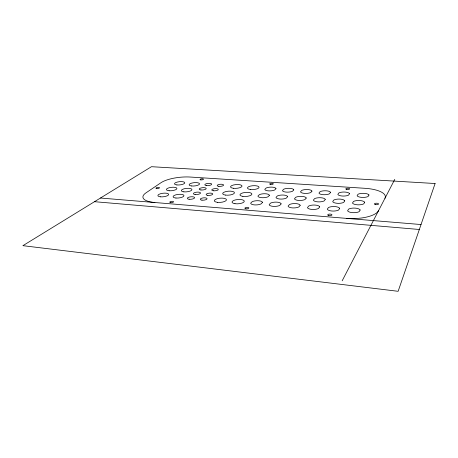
<?xml version="1.0" encoding="UTF-8"?>
<svg xmlns="http://www.w3.org/2000/svg" width="458" height="458" viewBox="0 0 458 458"><rect width="100%" height="100%" fill="white"/><g stroke="black" fill="none" stroke-linecap="round" stroke-linejoin="round"><path stroke-width="0.69" d="M342.178 280.8L394.767 179.37M100.468 198.028L421.034 224.54M94.503 201.692L419.339 229.487M154.901 202.528A23.381 7.66 -6.4 0 1 146.005 192.835L160.964 182.731A22.373 7.065 -5.9 0 1 190.351 177.046L365.009 188.307A25.276 8.691 -0.3 0 1 384.96 198.285M378.526 210.697A26.427 9.561 -0.3 0 1 346.363 218.363M435.1 183.521L398.139 291.305L22.9 245.671L151.472 166.695L435.1 183.521M360.143 210.004L359.186 211.636A6.338 2.307 -0.2 0 1 352.494 212.644A6.338 2.307 -0.2 0 1 347.605 210.732L348.624 209.117A6.338 2.307 -0.2 0 1 355.253 208.132A6.338 2.307 -0.2 0 1 360.143 210.004M364.683 202.293L363.778 203.827A6.166 2.175 -0.2 0 1 357.292 204.795A6.166 2.175 -0.2 0 1 352.494 203.003L353.462 201.48A6.166 2.175 -0.2 0 1 359.891 200.535A6.166 2.175 -0.2 0 1 364.683 202.293M368.965 195.011L368.112 196.465A6 2.05 -0.2 0 1 361.814 197.387A6 2.05 -0.2 0 1 357.12 195.703L358.03 194.266A6 2.05 -0.2 0 1 364.27 193.362A6 2.05 -0.2 0 1 368.965 195.011M339.681 208.424L338.611 210.027A6.235 2.261 -0.9 0 1 331.958 211.018A6.235 2.261 -0.9 0 1 327.304 209.14L328.432 207.56A6.235 2.261 -0.9 0 1 335.021 206.587A6.235 2.261 -0.9 0 1 339.681 208.424M344.742 200.85L343.735 202.356A6.063 2.135 -0.9 0 1 337.283 203.306A6.063 2.135 -0.9 0 1 332.714 201.549L333.779 200.054A6.063 2.135 -0.9 0 1 340.174 199.121A6.063 2.135 -0.9 0 1 344.742 200.85M349.528 193.688L348.578 195.114A5.902 2.015 -0.8 0 1 342.315 196.024A5.902 2.015 -0.8 0 1 337.832 194.369L338.84 192.955A5.902 2.015 -0.8 0 1 345.046 192.068A5.902 2.015 -0.8 0 1 349.528 193.688M319.695 206.884L318.522 208.453A6.137 2.221 -1.6 0 1 311.909 209.432A6.137 2.221 -1.6 0 1 307.473 207.589L308.709 206.037A6.137 2.221 -1.6 0 1 315.259 205.081A6.137 2.221 -1.6 0 1 319.695 206.884M325.266 199.436L324.155 200.919A5.971 2.095 -1.5 0 1 317.738 201.852A5.971 2.095 -1.5 0 1 313.381 200.129L314.549 198.657A5.971 2.095 -1.5 0 1 320.903 197.742A5.971 2.095 -1.5 0 1 325.266 199.436M330.527 192.394L329.479 193.797A5.817 1.981 -1.4 0 1 323.251 194.69A5.817 1.981 -1.4 0 1 318.968 193.07L320.068 191.679A5.817 1.981 -1.4 0 1 326.245 190.803A5.817 1.981 -1.4 0 1 330.527 192.394M300.173 205.379L298.897 206.919A6.051 2.175 -2.3 0 1 292.324 207.886A6.051 2.175 -2.3 0 1 288.111 206.077L289.439 204.549A6.051 2.175 -2.3 0 1 295.948 203.604A6.051 2.175 -2.3 0 1 300.173 205.379M306.219 198.051L305.017 199.511A5.885 2.055 -2.2 0 1 298.639 200.432A5.885 2.055 -2.2 0 1 294.488 198.738L295.742 197.289A5.885 2.055 -2.2 0 1 302.062 196.39A5.885 2.055 -2.2 0 1 306.219 198.051M311.944 191.123L310.805 192.503A5.731 1.941 -2 0 1 304.604 193.391A5.731 1.941 -2 0 1 300.522 191.793L301.713 190.425A5.731 1.941 -2 0 1 307.85 189.56A5.731 1.941 -2 0 1 311.944 191.123M281.098 203.902L279.729 205.419A5.971 2.13 -3 0 1 273.191 206.369A5.971 2.13 -3 0 1 269.184 204.594L270.604 203.094A5.971 2.13 -3 0 1 277.079 202.161A5.971 2.13 -3 0 1 281.098 203.902M287.601 196.7L286.307 198.137A5.811 2.015 -2.8 0 1 279.964 199.047A5.811 2.015 -2.8 0 1 276.008 197.381L277.353 195.955A5.811 2.015 -2.8 0 1 283.639 195.068A5.811 2.015 -2.8 0 1 287.601 196.7M293.761 189.887L292.53 191.244A5.656 1.906 -2.6 0 1 286.37 192.114A5.656 1.906 -2.6 0 1 282.471 190.551L283.748 189.2A5.656 1.906 -2.6 0 1 289.857 188.347A5.656 1.906 -2.6 0 1 293.761 189.887M262.457 202.465L260.991 203.953A5.897 2.084 -3.6 0 1 254.493 204.892A5.897 2.084 -3.6 0 1 250.686 203.152L252.198 201.669A5.897 2.084 -3.6 0 1 258.633 200.753A5.897 2.084 -3.6 0 1 262.457 202.465M269.396 195.377L268.01 196.791A5.736 1.969 -3.4 0 1 261.701 197.69A5.736 1.969 -3.4 0 1 257.94 196.053L259.371 194.65A5.736 1.969 -3.4 0 1 265.623 193.774A5.736 1.969 -3.4 0 1 269.396 195.377M275.968 188.673L274.657 190.007A5.588 1.866 -3.2 0 1 268.525 190.871A5.588 1.866 -3.2 0 1 264.81 189.331L266.167 188.003A5.588 1.866 -3.2 0 1 272.241 187.162A5.588 1.866 -3.2 0 1 275.968 188.673M207.8 195.377A3.338 1.122 -5.1 0 0 212.775 194.003A3.338 1.122 -5.1 0 0 207.772 193.436A3.338 1.122 -5.1 0 0 207.8 195.377M191.679 185.977A5.221 1.66 -5.5 0 0 199.545 183.887A5.221 1.66 -5.5 0 0 191.81 183.074A5.221 1.66 -5.5 0 0 191.679 185.977M183.841 191.845A5.353 1.74 -5.8 0 0 191.948 189.669A5.353 1.74 -5.8 0 0 184.082 188.799A5.353 1.74 -5.8 0 0 183.841 191.845M175.958 198.039A5.49 1.826 -6.1 0 0 183.984 195.595A5.49 1.826 -6.1 0 0 175.637 194.896A5.49 1.826 -6.1 0 0 175.958 198.039M206.552 185.576A3.452 1.111 -5.1 0 0 211.699 184.196A3.452 1.111 -5.1 0 0 206.529 183.652A3.452 1.111 -5.1 0 0 206.552 185.576M200.942 189.967A3.515 1.145 -5.3 0 0 206.214 188.541A3.515 1.145 -5.3 0 0 200.97 187.969A3.515 1.145 -5.3 0 0 200.942 189.967M195.131 194.524A3.584 1.191 -5.5 0 0 200.524 193.047A3.584 1.191 -5.5 0 0 195.211 192.446A3.584 1.191 -5.5 0 0 195.131 194.524M189.102 199.247A3.653 1.231 -5.7 0 0 194.621 197.724A3.653 1.231 -5.7 0 0 189.24 197.089A3.653 1.231 -5.7 0 0 189.102 199.247M218.85 186.337A3.217 1.042 -4.7 0 0 223.607 185.043A3.217 1.042 -4.7 0 0 218.735 184.534A3.217 1.042 -4.7 0 0 218.85 186.337M213.428 190.774A3.28 1.082 -4.9 0 0 218.289 189.44A3.28 1.082 -4.9 0 0 213.354 188.902A3.28 1.082 -4.9 0 0 213.428 190.774M201.961 200.152A3.406 1.162 -5.4 0 0 207.056 198.732A3.406 1.162 -5.4 0 0 201.984 198.131A3.406 1.162 -5.4 0 0 201.961 200.152M160.615 196.831A5.45 1.786 -6.5 0 0 168.687 194.421A5.45 1.786 -6.5 0 0 160.506 193.734A5.45 1.786 -6.5 0 0 160.615 196.831M169.117 190.757A5.313 1.706 -6.2 0 0 176.931 188.456A5.313 1.706 -6.2 0 0 168.899 187.814A5.313 1.706 -6.2 0 0 169.117 190.757M176.903 184.94A5.181 1.626 -5.9 0 0 184.792 182.879A5.181 1.626 -5.9 0 0 177.223 182.078A5.181 1.626 -5.9 0 0 176.903 184.94M375.348 204.566A2.09 0.733 0.4 0 0 378.577 204.01A2.09 0.733 0.4 0 0 375.554 203.295A2.09 0.733 0.4 0 0 375.348 204.566M328.77 215.569A2.124 0.79 -1 0 0 331.953 214.836A2.124 0.79 -1 0 0 328.764 214.201A2.124 0.79 -1 0 0 328.77 215.569M170.651 202.642A1.918 0.653 -6.4 0 0 173.548 201.806A1.918 0.653 -6.4 0 0 170.719 201.503A1.918 0.653 -6.4 0 0 170.651 202.642M156.813 188.57A1.803 0.573 -6.6 0 0 159.481 187.786A1.803 0.573 -6.6 0 0 156.773 187.58A1.803 0.573 -6.6 0 0 156.813 188.57M200.827 179.88A1.746 0.544 -5.2 0 0 203.495 179.221A1.746 0.544 -5.2 0 0 200.953 178.923A1.746 0.544 -5.2 0 0 200.827 179.88M346.672 189.452A1.929 0.647 -0.8 0 0 349.643 188.902A1.929 0.647 -0.8 0 0 346.838 188.335A1.929 0.647 -0.8 0 0 346.672 189.452M245.9 208.802A2.004 0.721 -4 0 0 248.866 207.978A2.004 0.721 -4 0 0 245.837 207.554A2.004 0.721 -4 0 0 245.9 208.802M270.564 184.465A1.821 0.595 -3.2 0 0 273.311 183.824A1.821 0.595 -3.2 0 0 270.604 183.429A1.821 0.595 -3.2 0 0 270.564 184.465M242.883 196.385A5.994 2.038 -4 0 0 251.906 194.089A5.994 2.038 -4 0 0 242.98 192.841A5.994 2.038 -4 0 0 242.883 196.385M225.422 195.085A5.931 1.998 -4.5 0 0 234.467 192.824A5.931 1.998 -4.5 0 0 225.783 191.599A5.931 1.998 -4.5 0 0 225.422 195.085M233.288 188.272A5.771 1.889 -4.3 0 0 242.042 186.114A5.771 1.889 -4.3 0 0 233.523 184.975A5.771 1.889 -4.3 0 0 233.288 188.272M250.354 189.463A5.834 1.929 -3.7 0 0 259.085 187.276A5.834 1.929 -3.7 0 0 250.343 186.114A5.834 1.929 -3.7 0 0 250.354 189.463M217.487 202.339A6.103 2.107 -4.8 0 0 226.475 199.757A6.103 2.107 -4.8 0 0 217.224 198.692A6.103 2.107 -4.8 0 0 217.487 202.339M234.983 203.707A6.166 2.158 -4.3 0 0 244.314 201.291A6.166 2.158 -4.3 0 0 235.2 199.946A6.166 2.158 -4.3 0 0 234.983 203.707"/></g></svg>
